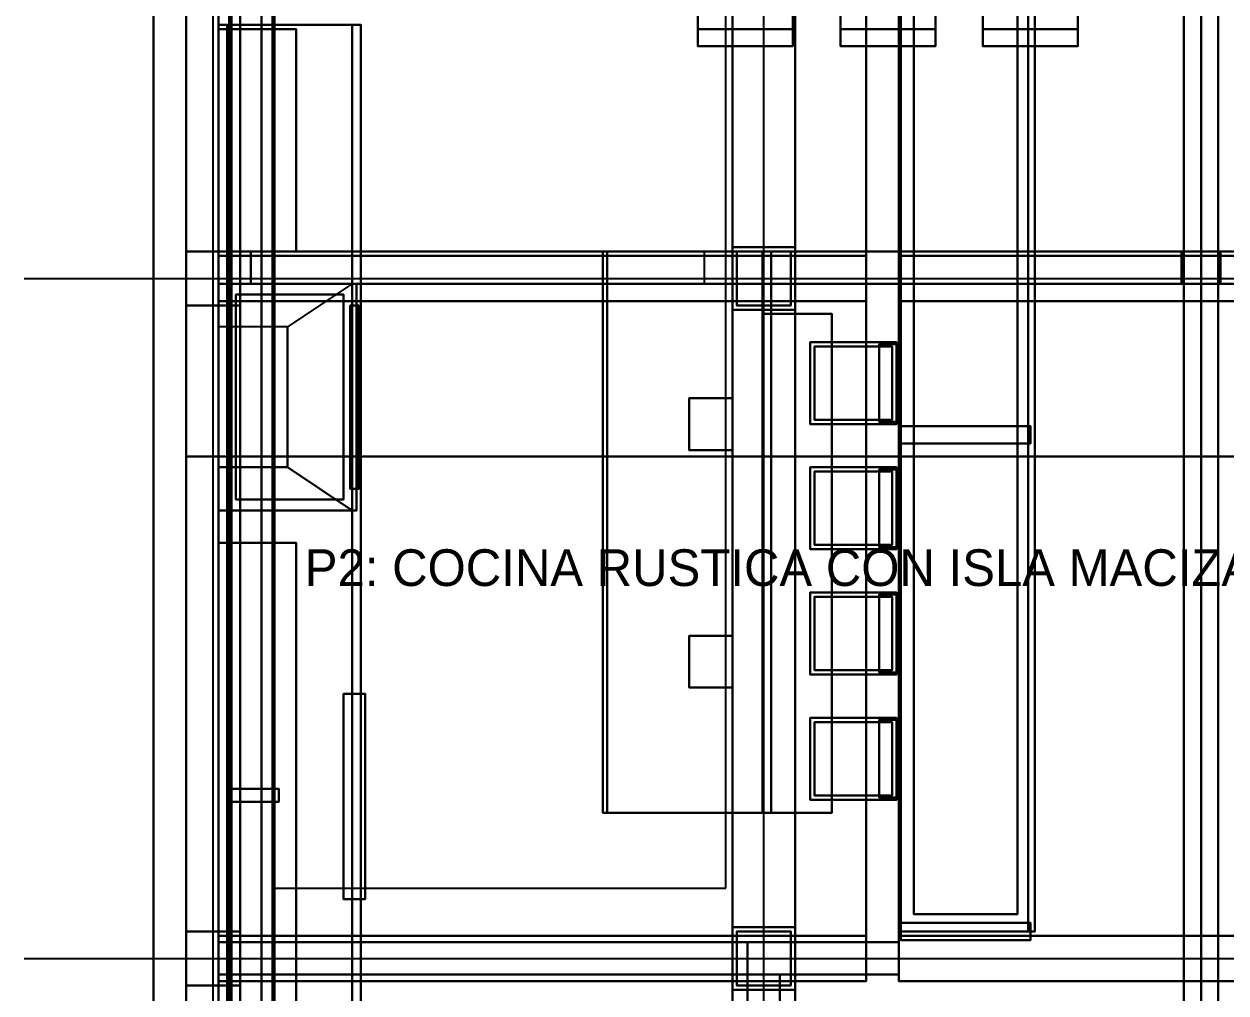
# Model space of a CAD drawing. Header units: metres. Extents: x -0.6 to 96.4, y -1.3 to 40.2.
# Drawn here: x -0.6 to 4.97, y 11.71 to 16.2 of the extents above; entities that cross this region are included whole.
import ezdxf

# ---------------------------------------------------------------- set-up
doc = ezdxf.new("R2010")
doc.units = ezdxf.units.M
for name, color, linetype in [('CANALON_OCULTO_PROPIO_3D', 8, 'CONTINUOUS'), ('CERCA_PERIMETRAL_3D', 8, 'CONTINUOUS'), ('COLUMNAS_3D', 1, 'CONTINUOUS'), ('CUBIERTA_CHALET_3D', 9, 'CONTINUOUS'), ('EJES_ESTRUCTURALES', 1, 'CONTINUOUS'), ('LOSA_PISO_3D', 8, 'CONTINUOUS'), ('MUROS_EXTERIORES_3D', 7, 'CONTINUOUS'), ('MUROS_INTERIORES_3D', 7, 'CONTINUOUS'), ('P2_COCINA_ISLA_3D', 3, 'CONTINUOUS'), ('P2_COLUMNAS_3D', 1, 'CONTINUOUS'), ('P2_LOSA_PISO_3D', 8, 'CONTINUOUS'), ('P2_MOBILIARIO_SOCIAL_3D', 30, 'CONTINUOUS'), ('P2_MUROS_MADERA_EXT_3D', 34, 'CONTINUOUS'), ('P2_ROTULOS', 6, 'CONTINUOUS'), ('P2_TIMBER_FRAME_3D', 34, 'CONTINUOUS'), ('PB_MOBILIARIO_COMERCIAL_3D', 30, 'CONTINUOUS'), ('PB_MOBILIARIO_GARAJE_3D', 34, 'CONTINUOUS'), ('PB_TIMBER_FRAME_3D', 34, 'CONTINUOUS'), ('PB_ZOCALO_PIEDRA_3D', 8, 'CONTINUOUS'), ('TERRENO_3D', 3, 'CONTINUOUS')]:
    doc.layers.add(name, color=color, linetype=linetype)

msp = doc.modelspace()

# ---------------------------------------------------------------- linework, layer by layer
at = {"layer": 'CANALON_OCULTO_PROPIO_3D', "color": 8}
for points in [[(0.15, 7.45, 6.28), (0.35, 7.45, 6.28), (0.35, 24.71, 6.28), (0.15, 24.71, 6.28)], [(0.15, 7.45, 6.34), (0.35, 7.45, 6.34), (0.35, 24.71, 6.34), (0.15, 24.71, 6.34)], [(0.15, 7.45, 6.28), (0.15, 24.71, 6.28), (0.15, 24.71, 6.34), (0.15, 7.45, 6.34)], [(0.3, 7.45, 5.82), (0.55, 7.45, 5.82), (0.55, 24.71, 5.82), (0.3, 24.71, 5.82)], [(0.3, 7.45, 5.88), (0.55, 7.45, 5.88), (0.55, 24.71, 5.88), (0.3, 24.71, 5.88)], [(0.3, 7.45, 5.82), (0.3, 24.71, 5.82), (0.3, 24.71, 5.88), (0.3, 7.45, 5.88)], [(0.35, 7.45, 6.28), (0.35, 24.71, 6.28), (0.35, 24.71, 6.34), (0.35, 7.45, 6.34)], [(0.5, 7.45, 5.88), (0.56, 7.45, 5.88), (0.56, 24.71, 5.88), (0.5, 24.71, 5.88)], [(0.5, 7.45, 6.02), (0.56, 7.45, 6.02), (0.56, 24.71, 6.02), (0.5, 24.71, 6.02)], [(0.5, 7.45, 5.88), (0.5, 24.71, 5.88), (0.5, 24.71, 6.02), (0.5, 7.45, 6.02)], [(0.55, 7.45, 5.82), (0.55, 24.71, 5.82), (0.55, 24.71, 5.88), (0.55, 7.45, 5.88)], [(0.56, 7.45, 5.88), (0.56, 24.71, 5.88), (0.56, 24.71, 6.02), (0.56, 7.45, 6.02)]]:
    msp.add_3dface(points, dxfattribs=at)
at = {"layer": 'CERCA_PERIMETRAL_3D', "color": 8}
for points in [[(0, 11.3), (0.15, 11.3), (0.15, 24.706), (0, 24.706)], [(0, 11.3, 2.5), (0.15, 11.3, 2.5), (0.15, 24.706, 2.5), (0, 24.706, 2.5)], [(0, 11.3), (0, 24.706), (0, 24.706, 2.5), (0, 11.3, 2.5)], [(0.15, 11.3), (0.15, 24.706), (0.15, 24.706, 2.5), (0.15, 11.3, 2.5)]]:
    msp.add_3dface(points, dxfattribs=at)
at = {"layer": 'COLUMNAS_3D', "color": 1}
for points in [[(0.15, 14.9), (0.4, 14.9), (0.4, 15.15), (0.15, 15.15)], [(0.15, 14.9, 2.85), (0.4, 14.9, 2.85), (0.4, 15.15, 2.85), (0.15, 15.15, 2.85)], [(0.15, 15.15), (0.4, 15.15), (0.4, 15.15, 2.85), (0.15, 15.15, 2.85)], [(0.15, 14.9), (0.15, 15.15), (0.15, 15.15, 2.85), (0.15, 14.9, 2.85)], [(0.4, 14.9), (0.4, 15.15), (0.4, 15.15, 2.85), (0.4, 14.9, 2.85)], [(2.7, 14.9), (2.95, 14.9), (2.95, 15.15), (2.7, 15.15)], [(2.7, 14.9, 2.85), (2.95, 14.9, 2.85), (2.95, 15.15, 2.85), (2.7, 15.15, 2.85)], [(2.7, 15.15), (2.95, 15.15), (2.95, 15.15, 2.85), (2.7, 15.15, 2.85)], [(2.7, 14.9), (2.7, 15.15), (2.7, 15.15, 2.85), (2.7, 14.9, 2.85)], [(2.95, 14.9), (2.95, 15.15), (2.95, 15.15, 2.85), (2.95, 14.9, 2.85)], [(0.15, 14.9), (0.4, 14.9), (0.4, 14.9, 2.85), (0.15, 14.9, 2.85)], [(2.7, 14.9), (2.95, 14.9), (2.95, 14.9, 2.85), (2.7, 14.9, 2.85)], [(0.15, 11.75), (0.4, 11.75), (0.4, 12), (0.15, 12)], [(0.15, 11.75, 2.85), (0.4, 11.75, 2.85), (0.4, 12, 2.85), (0.15, 12, 2.85)], [(0.15, 12), (0.4, 12), (0.4, 12, 2.85), (0.15, 12, 2.85)], [(0.15, 11.75), (0.15, 12), (0.15, 12, 2.85), (0.15, 11.75, 2.85)], [(0.4, 11.75), (0.4, 12), (0.4, 12, 2.85), (0.4, 11.75, 2.85)], [(2.7, 11.75), (2.95, 11.75), (2.95, 12), (2.7, 12)], [(2.7, 11.75, 2.85), (2.95, 11.75, 2.85), (2.95, 12, 2.85), (2.7, 12, 2.85)], [(2.7, 12), (2.95, 12), (2.95, 12, 2.85), (2.7, 12, 2.85)], [(2.7, 11.75), (2.7, 12), (2.7, 12, 2.85), (2.7, 11.75, 2.85)], [(2.95, 11.75), (2.95, 12), (2.95, 12, 2.85), (2.95, 11.75, 2.85)], [(0.15, 11.75), (0.4, 11.75), (0.4, 11.75, 2.85), (0.15, 11.75, 2.85)], [(2.7, 11.75), (2.95, 11.75), (2.95, 11.75, 2.85), (2.7, 11.75, 2.85)]]:
    msp.add_3dface(points, dxfattribs=at)
at = {"layer": 'CUBIERTA_CHALET_3D', "color": 9}
for points in [[(0.4, 7.45, 5.9188), (4.85, 7.45, 8.6994), (4.85, 24.71, 8.6994), (0.4, 24.71, 5.9188)], [(0.4, 7.45, 6.0988), (4.85, 7.45, 8.8794), (4.85, 24.71, 8.8794), (0.4, 24.71, 6.0988)], [(0.4, 7.45, 5.9188), (0.4, 24.71, 5.9188), (0.4, 24.71, 6.0988), (0.4, 7.45, 6.0988)], [(4.85, 7.45, 8.6994), (4.85, 24.71, 8.6994), (4.85, 24.71, 8.8794), (4.85, 7.45, 8.8794)], [(4.85, 2, 8.6994), (10.1, 2, 5.4189), (10.1, 24.71, 5.4189), (4.85, 24.71, 8.6994)], [(4.85, 2, 8.8794), (10.1, 2, 5.5989), (10.1, 24.71, 5.5989), (4.85, 24.71, 8.8794)], [(4.85, 2, 8.6994), (4.85, 24.71, 8.6994), (4.85, 24.71, 8.8794), (4.85, 2, 8.8794)]]:
    msp.add_3dface(points, dxfattribs=at)
at = {"layer": 'EJES_ESTRUCTURALES', "color": 1}
for p, q in [((0.275, 1.8), (0.275, 25.51)), ((2.825, 1.8), (2.825, 25.51)), ((-0.6, 15.025), (10.4, 15.025)), ((-0.6, 11.875), (10.4, 11.875))]:
    msp.add_line(p, q, dxfattribs=at)
at = {"layer": 'LOSA_PISO_3D', "color": 8}
for points in [[(0.15, 10.35, -0.15), (9.15, 10.35, -0.15), (9.15, 24.71, -0.15), (0.15, 24.71, -0.15)], [(0.15, 10.35), (9.15, 10.35), (9.15, 24.71), (0.15, 24.71)], [(0.15, 10.35, -0.15), (0.15, 24.71, -0.15), (0.15, 24.71), (0.15, 10.35)]]:
    msp.add_3dface(points, dxfattribs=at)
at = {"layer": 'MUROS_EXTERIORES_3D', "color": 7}
for points in [[(0.15, 3), (0.3, 3), (0.3, 24.71), (0.15, 24.71)], [(0.15, 3, 2.85), (0.3, 3, 2.85), (0.3, 24.71, 2.85), (0.15, 24.71, 2.85)], [(0.15, 3), (0.15, 24.71), (0.15, 24.71, 2.85), (0.15, 3, 2.85)], [(0.3, 3), (0.3, 24.71), (0.3, 24.71, 2.85), (0.3, 3, 2.85)]]:
    msp.add_3dface(points, dxfattribs=at)
at = {"layer": 'MUROS_INTERIORES_3D', "color": 7}
for points in [[(3.3, 11.8), (3.45, 11.8), (3.45, 24.56), (3.3, 24.56)], [(3.3, 11.8, 2.85), (3.45, 11.8, 2.85), (3.45, 24.56, 2.85), (3.3, 24.56, 2.85)], [(3.3, 11.8), (3.3, 24.56), (3.3, 24.56, 2.85), (3.3, 11.8, 2.85)], [(3.45, 11.8), (3.45, 24.56), (3.45, 24.56, 2.85), (3.45, 11.8, 2.85)], [(2.75, 11.8), (3.45, 11.8), (3.45, 11.95), (2.75, 11.95)], [(2.75, 11.8, 2.85), (3.45, 11.8, 2.85), (3.45, 11.95, 2.85), (2.75, 11.95, 2.85)], [(2.75, 11.95), (3.45, 11.95), (3.45, 11.95, 2.85), (2.75, 11.95, 2.85)], [(2.75, 11.8), (2.75, 11.95), (2.75, 11.95, 2.85), (2.75, 11.8, 2.85)], [(3.45, 11.8), (3.45, 11.95), (3.45, 11.95, 2.85), (3.45, 11.8, 2.85)], [(2.75, 6.5), (2.9, 6.5), (2.9, 11.8), (2.75, 11.8)], [(2.75, 6.5, 2.85), (2.9, 6.5, 2.85), (2.9, 11.8, 2.85), (2.75, 11.8, 2.85)], [(2.75, 11.8), (2.9, 11.8), (2.9, 11.8, 2.85), (2.75, 11.8, 2.85)], [(2.75, 6.5), (2.75, 11.8), (2.75, 11.8, 2.85), (2.75, 6.5, 2.85)], [(2.75, 11.8), (3.45, 11.8), (3.45, 11.8, 2.85), (2.75, 11.8, 2.85)], [(2.9, 6.5), (2.9, 11.8), (2.9, 11.8, 2.85), (2.9, 6.5, 2.85)], [(3.3, 11.8), (3.45, 11.8), (3.45, 11.8, 2.85), (3.3, 11.8, 2.85)]]:
    msp.add_3dface(points, dxfattribs=at)
at = {"layer": 'P2_COCINA_ISLA_3D', "color": 34}
for points in [[(0.3, 11.35, 3), (0.92, 11.35, 3), (0.92, 16.2, 3), (0.3, 16.2, 3)], [(0.3, 11.35, 3.85), (0.92, 11.35, 3.85), (0.92, 16.2, 3.85), (0.3, 16.2, 3.85)], [(0.3, 16.2, 3), (0.92, 16.2, 3), (0.92, 16.2, 3.85), (0.3, 16.2, 3.85)], [(0.3, 11.35, 3), (0.3, 16.2, 3), (0.3, 16.2, 3.85), (0.3, 11.35, 3.85)], [(0.92, 11.35, 3), (0.92, 16.2, 3), (0.92, 16.2, 3.85), (0.92, 11.35, 3.85)], [(0.3, 15.15, 4.48), (0.66, 15.15, 4.48), (0.66, 16.18, 4.48), (0.3, 16.18, 4.48)], [(0.3, 15.15, 5.3), (0.66, 15.15, 5.3), (0.66, 16.18, 5.3), (0.3, 16.18, 5.3)], [(0.3, 16.18, 4.48), (0.66, 16.18, 4.48), (0.66, 16.18, 5.3), (0.3, 16.18, 5.3)], [(0.3, 15.15, 4.48), (0.3, 16.18, 4.48), (0.3, 16.18, 5.3), (0.3, 15.15, 5.3)], [(0.66, 15.15, 4.48), (0.66, 16.18, 4.48), (0.66, 16.18, 5.3), (0.66, 15.15, 5.3)], [(0.3, 15.15, 4.48), (0.66, 15.15, 4.48), (0.66, 15.15, 5.3), (0.3, 15.15, 5.3)], [(2.1, 12.55, 3), (2.82, 12.55, 3), (2.82, 15.15, 3), (2.1, 15.15, 3)], [(2.1, 12.55, 3.85), (2.82, 12.55, 3.85), (2.82, 15.15, 3.85), (2.1, 15.15, 3.85)], [(2.1, 15.15, 3), (2.82, 15.15, 3), (2.82, 15.15, 3.85), (2.1, 15.15, 3.85)], [(2.1, 12.55, 3), (2.1, 15.15, 3), (2.1, 15.15, 3.85), (2.1, 12.55, 3.85)], [(2.82, 12.55, 3), (2.82, 15.15, 3), (2.82, 15.15, 3.85), (2.82, 12.55, 3.85)], [(0.3, 11.4, 4.48), (0.66, 11.4, 4.48), (0.66, 13.8, 4.48), (0.3, 13.8, 4.48)], [(0.3, 11.4, 5.3), (0.66, 11.4, 5.3), (0.66, 13.8, 5.3), (0.3, 13.8, 5.3)], [(0.3, 13.8, 4.48), (0.66, 13.8, 4.48), (0.66, 13.8, 5.3), (0.3, 13.8, 5.3)], [(0.3, 11.4, 4.48), (0.3, 13.8, 4.48), (0.3, 13.8, 5.3), (0.3, 11.4, 5.3)], [(0.66, 11.4, 4.48), (0.66, 13.8, 4.48), (0.66, 13.8, 5.3), (0.66, 11.4, 5.3)], [(2.1, 12.55, 3), (2.82, 12.55, 3), (2.82, 12.55, 3.85), (2.1, 12.55, 3.85)]]:
    msp.add_3dface(points, dxfattribs=at)
at = {"layer": 'P2_COCINA_ISLA_3D', "color": 8}
for points in [[(0.3, 11.35, 3.85), (0.96, 11.35, 3.85), (0.96, 16.2, 3.85), (0.3, 16.2, 3.85)], [(0.3, 11.35, 3.91), (0.96, 11.35, 3.91), (0.96, 16.2, 3.91), (0.3, 16.2, 3.91)], [(0.3, 16.2, 3.85), (0.96, 16.2, 3.85), (0.96, 16.2, 3.91), (0.3, 16.2, 3.91)], [(0.3, 11.35, 3.85), (0.3, 16.2, 3.85), (0.3, 16.2, 3.91), (0.3, 11.35, 3.91)], [(0.96, 11.35, 3.85), (0.96, 16.2, 3.85), (0.96, 16.2, 3.91), (0.96, 11.35, 3.91)], [(2.08, 12.55, 3.85), (2.86, 12.55, 3.85), (2.86, 15.15, 3.85), (2.08, 15.15, 3.85)], [(2.08, 12.55, 3.91), (2.86, 12.55, 3.91), (2.86, 15.15, 3.91), (2.08, 15.15, 3.91)], [(2.08, 15.15, 3.85), (2.86, 15.15, 3.85), (2.86, 15.15, 3.91), (2.08, 15.15, 3.91)], [(2.08, 12.55, 3.85), (2.08, 15.15, 3.85), (2.08, 15.15, 3.91), (2.08, 12.55, 3.91)], [(2.86, 12.55, 3.85), (2.86, 15.15, 3.85), (2.86, 15.15, 3.91), (2.86, 12.55, 3.91)], [(2.08, 12.55, 3.85), (2.86, 12.55, 3.85), (2.86, 12.55, 3.91), (2.08, 12.55, 3.91)]]:
    msp.add_3dface(points, dxfattribs=at)
at = {"layer": 'P2_COCINA_ISLA_3D', "color": 30}
for points in [[(2.82, 12.55, 3.84), (3.14, 12.55, 3.84), (3.14, 14.86, 3.84), (2.82, 14.86, 3.84)], [(2.82, 12.55, 3.9), (3.14, 12.55, 3.9), (3.14, 14.86, 3.9), (2.82, 14.86, 3.9)], [(2.82, 14.86, 3.84), (3.14, 14.86, 3.84), (3.14, 14.86, 3.9), (2.82, 14.86, 3.9)], [(2.82, 12.55, 3.84), (2.82, 14.86, 3.84), (2.82, 14.86, 3.9), (2.82, 12.55, 3.9)], [(3.14, 12.55, 3.84), (3.14, 14.86, 3.84), (3.14, 14.86, 3.9), (3.14, 12.55, 3.9)], [(2.82, 12.55, 3.84), (3.14, 12.55, 3.84), (3.14, 12.55, 3.9), (2.82, 12.55, 3.9)]]:
    msp.add_3dface(points, dxfattribs=at)
at = {"layer": 'P2_COLUMNAS_3D', "color": 1}
for points in [[(0.15, 14.9, 3), (0.4, 14.9, 3), (0.4, 15.15, 3), (0.15, 15.15, 3)], [(0.15, 14.9, 5.85), (0.4, 14.9, 5.85), (0.4, 15.15, 5.85), (0.15, 15.15, 5.85)], [(0.15, 15.15, 3), (0.4, 15.15, 3), (0.4, 15.15, 5.85), (0.15, 15.15, 5.85)], [(0.15, 14.9, 3), (0.15, 15.15, 3), (0.15, 15.15, 5.85), (0.15, 14.9, 5.85)], [(0.4, 14.9, 3), (0.4, 15.15, 3), (0.4, 15.15, 5.85), (0.4, 14.9, 5.85)], [(2.7, 14.9, 3), (2.95, 14.9, 3), (2.95, 15.15, 3), (2.7, 15.15, 3)], [(2.7, 14.9, 5.85), (2.95, 14.9, 5.85), (2.95, 15.15, 5.85), (2.7, 15.15, 5.85)], [(2.7, 15.15, 3), (2.95, 15.15, 3), (2.95, 15.15, 5.85), (2.7, 15.15, 5.85)], [(2.7, 14.9, 3), (2.7, 15.15, 3), (2.7, 15.15, 5.85), (2.7, 14.9, 5.85)], [(2.95, 14.9, 3), (2.95, 15.15, 3), (2.95, 15.15, 5.85), (2.95, 14.9, 5.85)], [(0.15, 14.9, 3), (0.4, 14.9, 3), (0.4, 14.9, 5.85), (0.15, 14.9, 5.85)], [(2.7, 14.9, 3), (2.95, 14.9, 3), (2.95, 14.9, 5.85), (2.7, 14.9, 5.85)], [(0.15, 11.75, 3), (0.4, 11.75, 3), (0.4, 12, 3), (0.15, 12, 3)], [(0.15, 11.75, 5.85), (0.4, 11.75, 5.85), (0.4, 12, 5.85), (0.15, 12, 5.85)], [(0.15, 12, 3), (0.4, 12, 3), (0.4, 12, 5.85), (0.15, 12, 5.85)], [(0.15, 11.75, 3), (0.15, 12, 3), (0.15, 12, 5.85), (0.15, 11.75, 5.85)], [(0.4, 11.75, 3), (0.4, 12, 3), (0.4, 12, 5.85), (0.4, 11.75, 5.85)], [(2.7, 11.75, 3), (2.95, 11.75, 3), (2.95, 12, 3), (2.7, 12, 3)], [(2.7, 11.75, 5.85), (2.95, 11.75, 5.85), (2.95, 12, 5.85), (2.7, 12, 5.85)], [(2.7, 12, 3), (2.95, 12, 3), (2.95, 12, 5.85), (2.7, 12, 5.85)], [(2.7, 11.75, 3), (2.7, 12, 3), (2.7, 12, 5.85), (2.7, 11.75, 5.85)], [(2.95, 11.75, 3), (2.95, 12, 3), (2.95, 12, 5.85), (2.95, 11.75, 5.85)], [(0.15, 11.75, 3), (0.4, 11.75, 3), (0.4, 11.75, 5.85), (0.15, 11.75, 5.85)], [(2.7, 11.75, 3), (2.95, 11.75, 3), (2.95, 11.75, 5.85), (2.7, 11.75, 5.85)]]:
    msp.add_3dface(points, dxfattribs=at)
at = {"layer": 'P2_LOSA_PISO_3D', "color": 8}
for points in [[(0.15, 10.35, 2.85), (9.15, 10.35, 2.85), (9.15, 24.71, 2.85), (0.15, 24.71, 2.85)], [(0.15, 10.35, 3), (9.15, 10.35, 3), (9.15, 24.71, 3), (0.15, 24.71, 3)], [(0.15, 10.35, 2.85), (0.15, 24.71, 2.85), (0.15, 24.71, 3), (0.15, 10.35, 3)]]:
    msp.add_3dface(points, dxfattribs=at)
at = {"layer": 'P2_MOBILIARIO_SOCIAL_3D', "color": 30}
for points in [[(2.52, 16.1, 3), (2.96, 16.1, 3), (2.96, 16.52, 3), (2.52, 16.52, 3)], [(2.52, 16.1, 3.46), (2.96, 16.1, 3.46), (2.96, 16.52, 3.46), (2.52, 16.52, 3.46)], [(2.52, 16.1, 3), (2.52, 16.52, 3), (2.52, 16.52, 3.46), (2.52, 16.1, 3.46)], [(2.96, 16.1, 3), (2.96, 16.52, 3), (2.96, 16.52, 3.46), (2.96, 16.1, 3.46)], [(3.18, 16.1, 3), (3.62, 16.1, 3), (3.62, 16.52, 3), (3.18, 16.52, 3)], [(3.18, 16.1, 3.46), (3.62, 16.1, 3.46), (3.62, 16.52, 3.46), (3.18, 16.52, 3.46)], [(3.18, 16.1, 3), (3.18, 16.52, 3), (3.18, 16.52, 3.46), (3.18, 16.1, 3.46)], [(3.62, 16.1, 3), (3.62, 16.52, 3), (3.62, 16.52, 3.46), (3.62, 16.1, 3.46)], [(3.84, 16.1, 3), (4.28, 16.1, 3), (4.28, 16.52, 3), (3.84, 16.52, 3)], [(3.84, 16.1, 3.46), (4.28, 16.1, 3.46), (4.28, 16.52, 3.46), (3.84, 16.52, 3.46)], [(3.84, 16.1, 3), (3.84, 16.52, 3), (3.84, 16.52, 3.46), (3.84, 16.1, 3.46)], [(4.28, 16.1, 3), (4.28, 16.52, 3), (4.28, 16.52, 3.46), (4.28, 16.1, 3.46)], [(2.52, 16.1, 3), (2.96, 16.1, 3), (2.96, 16.1, 3.46), (2.52, 16.1, 3.46)], [(3.18, 16.1, 3), (3.62, 16.1, 3), (3.62, 16.1, 3.46), (3.18, 16.1, 3.46)], [(3.84, 16.1, 3), (4.28, 16.1, 3), (4.28, 16.1, 3.46), (3.84, 16.1, 3.46)], [(3.04, 14.35, 3.62), (3.44, 14.35, 3.62), (3.44, 14.73, 3.62), (3.04, 14.73, 3.62)], [(3.04, 14.35, 3.7), (3.44, 14.35, 3.7), (3.44, 14.73, 3.7), (3.04, 14.73, 3.7)], [(3.04, 14.73, 3.62), (3.44, 14.73, 3.62), (3.44, 14.73, 3.7), (3.04, 14.73, 3.7)], [(3.04, 14.35, 3.62), (3.04, 14.73, 3.62), (3.04, 14.73, 3.7), (3.04, 14.35, 3.7)], [(3.36, 14.36, 3.7), (3.44, 14.36, 3.7), (3.44, 14.72, 3.7), (3.36, 14.72, 3.7)], [(3.36, 14.36, 3.95), (3.44, 14.36, 3.95), (3.44, 14.72, 3.95), (3.36, 14.72, 3.95)], [(3.36, 14.72, 3.7), (3.44, 14.72, 3.7), (3.44, 14.72, 3.95), (3.36, 14.72, 3.95)], [(3.36, 14.36, 3.7), (3.36, 14.72, 3.7), (3.36, 14.72, 3.95), (3.36, 14.36, 3.95)], [(3.44, 14.35, 3.62), (3.44, 14.73, 3.62), (3.44, 14.73, 3.7), (3.44, 14.35, 3.7)], [(3.44, 14.36, 3.7), (3.44, 14.72, 3.7), (3.44, 14.72, 3.95), (3.44, 14.36, 3.95)], [(3.36, 14.36, 3.7), (3.44, 14.36, 3.7), (3.44, 14.36, 3.95), (3.36, 14.36, 3.95)], [(3.04, 14.35, 3.62), (3.44, 14.35, 3.62), (3.44, 14.35, 3.7), (3.04, 14.35, 3.7)], [(3.04, 13.77, 3.62), (3.44, 13.77, 3.62), (3.44, 14.15, 3.62), (3.04, 14.15, 3.62)], [(3.04, 13.77, 3.7), (3.44, 13.77, 3.7), (3.44, 14.15, 3.7), (3.04, 14.15, 3.7)], [(3.04, 14.15, 3.62), (3.44, 14.15, 3.62), (3.44, 14.15, 3.7), (3.04, 14.15, 3.7)], [(3.04, 13.77, 3.62), (3.04, 14.15, 3.62), (3.04, 14.15, 3.7), (3.04, 13.77, 3.7)], [(3.36, 13.78, 3.7), (3.44, 13.78, 3.7), (3.44, 14.14, 3.7), (3.36, 14.14, 3.7)], [(3.36, 13.78, 3.95), (3.44, 13.78, 3.95), (3.44, 14.14, 3.95), (3.36, 14.14, 3.95)], [(3.36, 14.14, 3.7), (3.44, 14.14, 3.7), (3.44, 14.14, 3.95), (3.36, 14.14, 3.95)], [(3.36, 13.78, 3.7), (3.36, 14.14, 3.7), (3.36, 14.14, 3.95), (3.36, 13.78, 3.95)], [(3.44, 13.77, 3.62), (3.44, 14.15, 3.62), (3.44, 14.15, 3.7), (3.44, 13.77, 3.7)], [(3.44, 13.78, 3.7), (3.44, 14.14, 3.7), (3.44, 14.14, 3.95), (3.44, 13.78, 3.95)], [(3.04, 13.77, 3.62), (3.44, 13.77, 3.62), (3.44, 13.77, 3.7), (3.04, 13.77, 3.7)], [(3.36, 13.78, 3.7), (3.44, 13.78, 3.7), (3.44, 13.78, 3.95), (3.36, 13.78, 3.95)], [(3.04, 13.19, 3.62), (3.44, 13.19, 3.62), (3.44, 13.57, 3.62), (3.04, 13.57, 3.62)], [(3.04, 13.19, 3.7), (3.44, 13.19, 3.7), (3.44, 13.57, 3.7), (3.04, 13.57, 3.7)], [(3.04, 13.57, 3.62), (3.44, 13.57, 3.62), (3.44, 13.57, 3.7), (3.04, 13.57, 3.7)], [(3.04, 13.19, 3.62), (3.04, 13.57, 3.62), (3.04, 13.57, 3.7), (3.04, 13.19, 3.7)], [(3.36, 13.2, 3.7), (3.44, 13.2, 3.7), (3.44, 13.56, 3.7), (3.36, 13.56, 3.7)], [(3.36, 13.2, 3.95), (3.44, 13.2, 3.95), (3.44, 13.56, 3.95), (3.36, 13.56, 3.95)], [(3.36, 13.56, 3.7), (3.44, 13.56, 3.7), (3.44, 13.56, 3.95), (3.36, 13.56, 3.95)], [(3.36, 13.2, 3.7), (3.36, 13.56, 3.7), (3.36, 13.56, 3.95), (3.36, 13.2, 3.95)], [(3.44, 13.19, 3.62), (3.44, 13.57, 3.62), (3.44, 13.57, 3.7), (3.44, 13.19, 3.7)], [(3.44, 13.2, 3.7), (3.44, 13.56, 3.7), (3.44, 13.56, 3.95), (3.44, 13.2, 3.95)], [(3.36, 13.2, 3.7), (3.44, 13.2, 3.7), (3.44, 13.2, 3.95), (3.36, 13.2, 3.95)], [(3.04, 13.19, 3.62), (3.44, 13.19, 3.62), (3.44, 13.19, 3.7), (3.04, 13.19, 3.7)], [(3.04, 12.61, 3.62), (3.44, 12.61, 3.62), (3.44, 12.99, 3.62), (3.04, 12.99, 3.62)], [(3.04, 12.61, 3.7), (3.44, 12.61, 3.7), (3.44, 12.99, 3.7), (3.04, 12.99, 3.7)], [(3.04, 12.99, 3.62), (3.44, 12.99, 3.62), (3.44, 12.99, 3.7), (3.04, 12.99, 3.7)], [(3.04, 12.61, 3.62), (3.04, 12.99, 3.62), (3.04, 12.99, 3.7), (3.04, 12.61, 3.7)], [(3.36, 12.62, 3.7), (3.44, 12.62, 3.7), (3.44, 12.98, 3.7), (3.36, 12.98, 3.7)], [(3.36, 12.62, 3.95), (3.44, 12.62, 3.95), (3.44, 12.98, 3.95), (3.36, 12.98, 3.95)], [(3.36, 12.98, 3.7), (3.44, 12.98, 3.7), (3.44, 12.98, 3.95), (3.36, 12.98, 3.95)], [(3.36, 12.62, 3.7), (3.36, 12.98, 3.7), (3.36, 12.98, 3.95), (3.36, 12.62, 3.95)], [(3.44, 12.61, 3.62), (3.44, 12.99, 3.62), (3.44, 12.99, 3.7), (3.44, 12.61, 3.7)], [(3.44, 12.62, 3.7), (3.44, 12.98, 3.7), (3.44, 12.98, 3.95), (3.44, 12.62, 3.95)], [(3.04, 12.61, 3.62), (3.44, 12.61, 3.62), (3.44, 12.61, 3.7), (3.04, 12.61, 3.7)], [(3.36, 12.62, 3.7), (3.44, 12.62, 3.7), (3.44, 12.62, 3.95), (3.36, 12.62, 3.95)]]:
    msp.add_3dface(points, dxfattribs=at)
at = {"layer": 'P2_MOBILIARIO_SOCIAL_3D', "color": 8}
for points in [[(0.3, 11.35, 3.91), (0.34, 11.35, 3.91), (0.34, 16.2, 3.91), (0.3, 16.2, 3.91)], [(0.3, 11.35, 4.48), (0.34, 11.35, 4.48), (0.34, 16.2, 4.48), (0.3, 16.2, 4.48)], [(0.3, 16.2, 3.91), (0.34, 16.2, 3.91), (0.34, 16.2, 4.48), (0.3, 16.2, 4.48)], [(0.3, 11.35, 3.91), (0.3, 16.2, 3.91), (0.3, 16.2, 4.48), (0.3, 11.35, 4.48)], [(0.34, 11.35, 3.91), (0.34, 16.2, 3.91), (0.34, 16.2, 4.48), (0.34, 11.35, 4.48)], [(0.3, 13.95, 4.55), (0.94, 13.95, 4.55), (0.94, 15, 4.55), (0.3, 15, 4.55)], [(0.3, 13.95, 4.65), (0.94, 13.95, 4.65), (0.94, 15, 4.65), (0.3, 15, 4.65)], [(0.3, 15, 4.55), (0.94, 15, 4.55), (0.94, 15, 4.65), (0.3, 15, 4.65)], [(0.3, 13.95, 4.55), (0.3, 15, 4.55), (0.3, 15, 4.65), (0.3, 13.95, 4.65)], [(0.94, 13.95, 4.55), (0.94, 15, 4.55), (0.94, 15, 4.65), (0.94, 13.95, 4.65)], [(0.38, 14, 3.91), (0.88, 14, 3.91), (0.88, 14.95, 3.91), (0.38, 14.95, 3.91)], [(0.38, 14, 3.95), (0.88, 14, 3.95), (0.88, 14.95, 3.95), (0.38, 14.95, 3.95)], [(0.38, 14.95, 3.91), (0.88, 14.95, 3.91), (0.88, 14.95, 3.95), (0.38, 14.95, 3.95)], [(0.38, 14, 3.91), (0.38, 14.95, 3.91), (0.38, 14.95, 3.95), (0.38, 14, 3.95)], [(0.88, 14, 3.91), (0.88, 14.95, 3.91), (0.88, 14.95, 3.95), (0.88, 14, 3.95)], [(0.91, 14.05, 3.16), (0.95, 14.05, 3.16), (0.95, 14.9, 3.16), (0.91, 14.9, 3.16)], [(0.91, 14.05, 3.76), (0.95, 14.05, 3.76), (0.95, 14.9, 3.76), (0.91, 14.9, 3.76)], [(0.91, 14.9, 3.16), (0.95, 14.9, 3.16), (0.95, 14.9, 3.76), (0.91, 14.9, 3.76)], [(0.91, 14.05, 3.16), (0.91, 14.9, 3.16), (0.91, 14.9, 3.76), (0.91, 14.05, 3.76)], [(0.95, 14.05, 3.16), (0.95, 14.9, 3.16), (0.95, 14.9, 3.76), (0.95, 14.05, 3.76)], [(3.06, 14.37, 3), (3.42, 14.37, 3), (3.42, 14.71, 3), (3.06, 14.71, 3)], [(3.06, 14.37, 3.62), (3.42, 14.37, 3.62), (3.42, 14.71, 3.62), (3.06, 14.71, 3.62)], [(3.06, 14.71, 3), (3.42, 14.71, 3), (3.42, 14.71, 3.62), (3.06, 14.71, 3.62)], [(3.06, 14.37, 3), (3.06, 14.71, 3), (3.06, 14.71, 3.62), (3.06, 14.37, 3.62)], [(3.42, 14.37, 3), (3.42, 14.71, 3), (3.42, 14.71, 3.62), (3.42, 14.37, 3.62)], [(2.48, 14.23, 4.85), (2.68, 14.23, 4.85), (2.68, 14.47, 4.85), (2.48, 14.47, 4.85)], [(2.48, 14.23, 5.02), (2.68, 14.23, 5.02), (2.68, 14.47, 5.02), (2.48, 14.47, 5.02)], [(2.48, 14.47, 4.85), (2.68, 14.47, 4.85), (2.68, 14.47, 5.02), (2.48, 14.47, 5.02)], [(2.48, 14.23, 4.85), (2.48, 14.47, 4.85), (2.48, 14.47, 5.02), (2.48, 14.23, 5.02)], [(2.68, 14.23, 4.85), (2.68, 14.47, 4.85), (2.68, 14.47, 5.02), (2.68, 14.23, 5.02)], [(3.06, 14.37, 3), (3.42, 14.37, 3), (3.42, 14.37, 3.62), (3.06, 14.37, 3.62)], [(2.48, 14.23, 4.85), (2.68, 14.23, 4.85), (2.68, 14.23, 5.02), (2.48, 14.23, 5.02)], [(3.06, 13.79, 3), (3.42, 13.79, 3), (3.42, 14.13, 3), (3.06, 14.13, 3)], [(3.06, 13.79, 3.62), (3.42, 13.79, 3.62), (3.42, 14.13, 3.62), (3.06, 14.13, 3.62)], [(3.06, 14.13, 3), (3.42, 14.13, 3), (3.42, 14.13, 3.62), (3.06, 14.13, 3.62)], [(3.06, 13.79, 3), (3.06, 14.13, 3), (3.06, 14.13, 3.62), (3.06, 13.79, 3.62)], [(3.42, 13.79, 3), (3.42, 14.13, 3), (3.42, 14.13, 3.62), (3.42, 13.79, 3.62)], [(0.91, 14.05, 3.16), (0.95, 14.05, 3.16), (0.95, 14.05, 3.76), (0.91, 14.05, 3.76)], [(0.38, 14, 3.91), (0.88, 14, 3.91), (0.88, 14, 3.95), (0.38, 14, 3.95)], [(0.3, 13.95, 4.55), (0.94, 13.95, 4.55), (0.94, 13.95, 4.65), (0.3, 13.95, 4.65)], [(3.06, 13.79, 3), (3.42, 13.79, 3), (3.42, 13.79, 3.62), (3.06, 13.79, 3.62)], [(3.06, 13.21, 3), (3.42, 13.21, 3), (3.42, 13.55, 3), (3.06, 13.55, 3)], [(3.06, 13.21, 3.62), (3.42, 13.21, 3.62), (3.42, 13.55, 3.62), (3.06, 13.55, 3.62)], [(3.06, 13.55, 3), (3.42, 13.55, 3), (3.42, 13.55, 3.62), (3.06, 13.55, 3.62)], [(3.06, 13.21, 3), (3.06, 13.55, 3), (3.06, 13.55, 3.62), (3.06, 13.21, 3.62)], [(3.42, 13.21, 3), (3.42, 13.55, 3), (3.42, 13.55, 3.62), (3.42, 13.21, 3.62)], [(2.48, 13.13, 4.85), (2.68, 13.13, 4.85), (2.68, 13.37, 4.85), (2.48, 13.37, 4.85)], [(2.48, 13.13, 5.02), (2.68, 13.13, 5.02), (2.68, 13.37, 5.02), (2.48, 13.37, 5.02)], [(2.48, 13.37, 4.85), (2.68, 13.37, 4.85), (2.68, 13.37, 5.02), (2.48, 13.37, 5.02)], [(2.48, 13.13, 4.85), (2.48, 13.37, 4.85), (2.48, 13.37, 5.02), (2.48, 13.13, 5.02)], [(2.68, 13.13, 4.85), (2.68, 13.37, 4.85), (2.68, 13.37, 5.02), (2.68, 13.13, 5.02)], [(3.06, 13.21, 3), (3.42, 13.21, 3), (3.42, 13.21, 3.62), (3.06, 13.21, 3.62)], [(2.48, 13.13, 4.85), (2.68, 13.13, 4.85), (2.68, 13.13, 5.02), (2.48, 13.13, 5.02)], [(3.06, 12.63, 3), (3.42, 12.63, 3), (3.42, 12.97, 3), (3.06, 12.97, 3)], [(3.06, 12.63, 3.62), (3.42, 12.63, 3.62), (3.42, 12.97, 3.62), (3.06, 12.97, 3.62)], [(3.06, 12.97, 3), (3.42, 12.97, 3), (3.42, 12.97, 3.62), (3.06, 12.97, 3.62)], [(3.06, 12.63, 3), (3.06, 12.97, 3), (3.06, 12.97, 3.62), (3.06, 12.63, 3.62)], [(3.42, 12.63, 3), (3.42, 12.97, 3), (3.42, 12.97, 3.62), (3.42, 12.63, 3.62)], [(0.36, 12.6, 3.91), (0.58, 12.6, 3.91), (0.58, 12.66, 3.91), (0.36, 12.66, 3.91)], [(0.36, 12.6, 4.28), (0.58, 12.6, 4.28), (0.58, 12.66, 4.28), (0.36, 12.66, 4.28)], [(0.36, 12.66, 3.91), (0.58, 12.66, 3.91), (0.58, 12.66, 4.28), (0.36, 12.66, 4.28)], [(0.36, 12.6, 3.91), (0.36, 12.66, 3.91), (0.36, 12.66, 4.28), (0.36, 12.6, 4.28)], [(0.58, 12.6, 3.91), (0.58, 12.66, 3.91), (0.58, 12.66, 4.28), (0.58, 12.6, 4.28)], [(0.36, 12.6, 3.91), (0.58, 12.6, 3.91), (0.58, 12.6, 4.28), (0.36, 12.6, 4.28)], [(3.06, 12.63, 3), (3.42, 12.63, 3), (3.42, 12.63, 3.62), (3.06, 12.63, 3.62)]]:
    msp.add_3dface(points, dxfattribs=at)
at = {"layer": 'P2_MOBILIARIO_SOCIAL_3D', "color": 34}
for points in [[(2.52, 16.1, 3.46), (2.96, 16.1, 3.46), (2.96, 16.18, 3.46), (2.52, 16.18, 3.46)], [(2.52, 16.1, 3.9), (2.96, 16.1, 3.9), (2.96, 16.18, 3.9), (2.52, 16.18, 3.9)], [(2.52, 16.18, 3.46), (2.96, 16.18, 3.46), (2.96, 16.18, 3.9), (2.52, 16.18, 3.9)], [(2.52, 16.1, 3.46), (2.52, 16.18, 3.46), (2.52, 16.18, 3.9), (2.52, 16.1, 3.9)], [(2.96, 16.1, 3.46), (2.96, 16.18, 3.46), (2.96, 16.18, 3.9), (2.96, 16.1, 3.9)], [(3.18, 16.1, 3.46), (3.62, 16.1, 3.46), (3.62, 16.18, 3.46), (3.18, 16.18, 3.46)], [(3.18, 16.1, 3.9), (3.62, 16.1, 3.9), (3.62, 16.18, 3.9), (3.18, 16.18, 3.9)], [(3.18, 16.18, 3.46), (3.62, 16.18, 3.46), (3.62, 16.18, 3.9), (3.18, 16.18, 3.9)], [(3.18, 16.1, 3.46), (3.18, 16.18, 3.46), (3.18, 16.18, 3.9), (3.18, 16.1, 3.9)], [(3.62, 16.1, 3.46), (3.62, 16.18, 3.46), (3.62, 16.18, 3.9), (3.62, 16.1, 3.9)], [(3.84, 16.1, 3.46), (4.28, 16.1, 3.46), (4.28, 16.18, 3.46), (3.84, 16.18, 3.46)], [(3.84, 16.1, 3.9), (4.28, 16.1, 3.9), (4.28, 16.18, 3.9), (3.84, 16.18, 3.9)], [(3.84, 16.18, 3.46), (4.28, 16.18, 3.46), (4.28, 16.18, 3.9), (3.84, 16.18, 3.9)], [(3.84, 16.1, 3.46), (3.84, 16.18, 3.46), (3.84, 16.18, 3.9), (3.84, 16.1, 3.9)], [(4.28, 16.1, 3.46), (4.28, 16.18, 3.46), (4.28, 16.18, 3.9), (4.28, 16.1, 3.9)], [(2.52, 16.1, 3.46), (2.96, 16.1, 3.46), (2.96, 16.1, 3.9), (2.52, 16.1, 3.9)], [(3.18, 16.1, 3.46), (3.62, 16.1, 3.46), (3.62, 16.1, 3.9), (3.18, 16.1, 3.9)], [(3.84, 16.1, 3.46), (4.28, 16.1, 3.46), (4.28, 16.1, 3.9), (3.84, 16.1, 3.9)], [(0.3, 13.95, 4.65), (0.92, 13.95, 4.65), (0.92, 15, 4.65), (0.3, 15, 4.65)], [(0.3, 15, 4.65), (0.92, 15, 4.65), (0.62, 14.8, 5.45), (0.3, 14.8, 5.45)], [(0.3, 13.95, 4.65), (0.3, 15, 4.65), (0.3, 14.8, 5.45), (0.3, 14.15, 5.45)], [(0.92, 13.95, 4.65), (0.92, 15, 4.65), (0.62, 14.8, 5.45), (0.62, 14.15, 5.45)], [(0.3, 14.15, 5.45), (0.62, 14.15, 5.45), (0.62, 14.8, 5.45), (0.3, 14.8, 5.45)], [(0.3, 13.95, 4.65), (0.92, 13.95, 4.65), (0.62, 14.15, 5.45), (0.3, 14.15, 5.45)]]:
    msp.add_3dface(points, dxfattribs=at)
at = {"layer": 'P2_MOBILIARIO_SOCIAL_3D', "color": 7}
for points in [[(0.88, 12.15, 3.66), (0.98, 12.15, 3.66), (0.98, 13.1, 3.66), (0.88, 13.1, 3.66)], [(0.88, 12.15, 3.92), (0.98, 12.15, 3.92), (0.98, 13.1, 3.92), (0.88, 13.1, 3.92)], [(0.88, 13.1, 3.66), (0.98, 13.1, 3.66), (0.98, 13.1, 3.92), (0.88, 13.1, 3.92)], [(0.88, 12.15, 3.66), (0.88, 13.1, 3.66), (0.88, 13.1, 3.92), (0.88, 12.15, 3.92)], [(0.98, 12.15, 3.66), (0.98, 13.1, 3.66), (0.98, 13.1, 3.92), (0.98, 12.15, 3.92)], [(0.88, 12.15, 3.66), (0.98, 12.15, 3.66), (0.98, 12.15, 3.92), (0.88, 12.15, 3.92)]]:
    msp.add_3dface(points, dxfattribs=at)
at = {"layer": 'P2_MUROS_MADERA_EXT_3D', "color": 34}
for points in [[(0.15, 7.45, 3), (0.3, 7.45, 3), (0.3, 24.71, 3), (0.15, 24.71, 3)], [(0.15, 7.45, 6.28), (0.3, 7.45, 6.28), (0.3, 24.71, 6.28), (0.15, 24.71, 6.28)], [(0.15, 7.45, 3), (0.15, 24.71, 3), (0.15, 24.71, 6.28), (0.15, 7.45, 6.28)], [(0.3, 7.45, 3), (0.3, 24.71, 3), (0.3, 24.71, 6.28), (0.3, 7.45, 6.28)]]:
    msp.add_3dface(points, dxfattribs=at)
at = {"layer": 'P2_TIMBER_FRAME_3D', "color": 34}
for points in [[(2.68, 9.45, 5.63), (2.97, 9.45, 5.63), (2.97, 24.71, 5.63), (2.68, 24.71, 5.63)], [(2.68, 9.45, 5.85), (2.97, 9.45, 5.85), (2.97, 24.71, 5.85), (2.68, 24.71, 5.85)], [(2.68, 9.45, 5.63), (2.68, 24.71, 5.63), (2.68, 24.71, 5.85), (2.68, 9.45, 5.85)], [(2.97, 9.45, 5.63), (2.97, 24.71, 5.63), (2.97, 24.71, 5.85), (2.97, 9.45, 5.85)], [(4.77, 2, 8.4794), (4.93, 2, 8.4794), (4.93, 24.71, 8.4794), (4.77, 24.71, 8.4794)], [(4.77, 2, 8.6994), (4.93, 2, 8.6994), (4.93, 24.71, 8.6994), (4.77, 24.71, 8.6994)], [(4.77, 2, 8.4794), (4.77, 24.71, 8.4794), (4.77, 24.71, 8.6994), (4.77, 2, 8.6994)], [(4.93, 2, 8.4794), (4.93, 24.71, 8.4794), (4.93, 24.71, 8.6994), (4.93, 2, 8.6994)], [(0.45, 15, 5.67), (9.15, 15, 5.67), (9.15, 15.15, 5.67), (0.45, 15.15, 5.67)], [(0.45, 15, 5.85), (9.15, 15, 5.85), (9.15, 15.15, 5.85), (0.45, 15.15, 5.85)], [(0.45, 15.15, 5.67), (9.15, 15.15, 5.67), (9.15, 15.15, 5.85), (0.45, 15.15, 5.85)], [(0.45, 15, 5.67), (0.45, 15.15, 5.67), (0.45, 15.15, 5.85), (0.45, 15, 5.85)], [(2.55, 15, 7.1422), (2.7, 15, 7.236), (2.7, 15.15, 7.236), (2.55, 15.15, 7.1422)], [(4.77, 15.15, 6), (4.85, 15.15, 6), (2.7, 15.15, 7.236), (2.55, 15.15, 7.1422)], [(4.77, 15, 6), (4.77, 15.15, 6), (2.55, 15.15, 7.1422), (2.55, 15, 7.1422)], [(2.68, 14.88, 3), (2.97, 14.88, 3), (2.97, 15.17, 3), (2.68, 15.17, 3)], [(2.68, 14.88, 5.85), (2.97, 14.88, 5.85), (2.97, 15.17, 5.85), (2.68, 15.17, 5.85)], [(2.68, 15.17, 3), (2.97, 15.17, 3), (2.97, 15.17, 5.85), (2.68, 15.17, 5.85)], [(2.68, 14.88, 3), (2.68, 15.17, 3), (2.68, 15.17, 5.85), (2.68, 14.88, 5.85)], [(4.85, 15, 6), (4.85, 15.15, 6), (2.7, 15.15, 7.236), (2.7, 15, 7.236)], [(2.97, 14.88, 3), (2.97, 15.17, 3), (2.97, 15.17, 5.85), (2.97, 14.88, 5.85)], [(4.76, 15, 5.85), (4.94, 15, 5.85), (4.94, 15.15, 5.85), (4.76, 15.15, 5.85)], [(4.76, 15, 8.6494), (4.94, 15, 8.6494), (4.94, 15.15, 8.6494), (4.76, 15.15, 8.6494)], [(4.76, 15.15, 5.85), (4.94, 15.15, 5.85), (4.94, 15.15, 8.6494), (4.76, 15.15, 8.6494)], [(4.76, 15, 5.85), (4.76, 15.15, 5.85), (4.76, 15.15, 8.6494), (4.76, 15, 8.6494)], [(4.77, 15, 6), (4.85, 15, 6), (4.85, 15.15, 6), (4.77, 15.15, 6)], [(4.85, 15, 6), (4.93, 15, 6), (4.93, 15.15, 6), (4.85, 15.15, 6)], [(4.85, 15.15, 6), (4.93, 15.15, 6), (7.15, 15.15, 7.1422), (7, 15.15, 7.236)], [(4.85, 15, 6), (4.85, 15.15, 6), (7, 15.15, 7.236), (7, 15, 7.236)], [(4.93, 15, 6), (4.93, 15.15, 6), (7.15, 15.15, 7.1422), (7.15, 15, 7.1422)], [(4.94, 15, 5.85), (4.94, 15.15, 5.85), (4.94, 15.15, 8.6494), (4.94, 15, 8.6494)], [(0.45, 15, 5.67), (9.15, 15, 5.67), (9.15, 15, 5.85), (0.45, 15, 5.85)], [(4.77, 15, 6), (4.85, 15, 6), (2.7, 15, 7.236), (2.55, 15, 7.1422)], [(4.76, 15, 5.85), (4.94, 15, 5.85), (4.94, 15, 8.6494), (4.76, 15, 8.6494)], [(4.85, 15, 6), (4.93, 15, 6), (7.15, 15, 7.1422), (7, 15, 7.236)], [(2.68, 14.88, 3), (2.97, 14.88, 3), (2.97, 14.88, 5.85), (2.68, 14.88, 5.85)], [(2.68, 11.73, 3), (2.97, 11.73, 3), (2.97, 12.02, 3), (2.68, 12.02, 3)], [(2.68, 11.73, 5.85), (2.97, 11.73, 5.85), (2.97, 12.02, 5.85), (2.68, 12.02, 5.85)], [(2.68, 12.02, 3), (2.97, 12.02, 3), (2.97, 12.02, 5.85), (2.68, 12.02, 5.85)], [(2.68, 11.73, 3), (2.68, 12.02, 3), (2.68, 12.02, 5.85), (2.68, 11.73, 5.85)], [(2.97, 11.73, 3), (2.97, 12.02, 3), (2.97, 12.02, 5.85), (2.97, 11.73, 5.85)], [(2.68, 11.73, 3), (2.97, 11.73, 3), (2.97, 11.73, 5.85), (2.68, 11.73, 5.85)]]:
    msp.add_3dface(points, dxfattribs=at)
at = {"layer": 'PB_MOBILIARIO_COMERCIAL_3D', "color": 34}
for points in [[(3.45, 12, 1.92), (4.08, 12, 1.92), (4.08, 23.6, 1.92), (3.45, 23.6, 1.92)], [(3.45, 12, 2.12), (4.08, 12, 2.12), (4.08, 23.6, 2.12), (3.45, 23.6, 2.12)], [(3.45, 12, 1.92), (3.45, 23.6, 1.92), (3.45, 23.6, 2.12), (3.45, 12, 2.12)], [(3.46, 12, 0.52), (4.05, 12, 0.52), (4.05, 23.6, 0.52), (3.46, 23.6, 0.52)], [(3.46, 12, 0.62), (4.05, 12, 0.62), (4.05, 23.6, 0.62), (3.46, 23.6, 0.62)], [(3.46, 12, 0.52), (3.46, 23.6, 0.52), (3.46, 23.6, 0.62), (3.46, 12, 0.62)], [(3.46, 12, 0.98), (4.05, 12, 0.98), (4.05, 23.6, 0.98), (3.46, 23.6, 0.98)], [(3.46, 12, 1.08), (4.05, 12, 1.08), (4.05, 23.6, 1.08), (3.46, 23.6, 1.08)], [(3.46, 12, 0.98), (3.46, 23.6, 0.98), (3.46, 23.6, 1.08), (3.46, 12, 1.08)], [(3.46, 12, 1.44), (4.05, 12, 1.44), (4.05, 23.6, 1.44), (3.46, 23.6, 1.44)], [(3.46, 12, 1.54), (4.05, 12, 1.54), (4.05, 23.6, 1.54), (3.46, 23.6, 1.54)], [(3.46, 12, 1.44), (3.46, 23.6, 1.44), (3.46, 23.6, 1.54), (3.46, 12, 1.54)], [(4.05, 12, 0.52), (4.05, 23.6, 0.52), (4.05, 23.6, 0.62), (4.05, 12, 0.62)], [(4.05, 12, 0.98), (4.05, 23.6, 0.98), (4.05, 23.6, 1.08), (4.05, 12, 1.08)], [(4.05, 12, 1.44), (4.05, 23.6, 1.44), (4.05, 23.6, 1.54), (4.05, 12, 1.54)], [(4.08, 12, 1.92), (4.08, 23.6, 1.92), (4.08, 23.6, 2.12), (4.08, 12, 2.12)], [(3.45, 12, 1.92), (4.08, 12, 1.92), (4.08, 12, 2.12), (3.45, 12, 2.12)], [(3.46, 12, 0.52), (4.05, 12, 0.52), (4.05, 12, 0.62), (3.46, 12, 0.62)], [(3.46, 12, 0.98), (4.05, 12, 0.98), (4.05, 12, 1.08), (3.46, 12, 1.08)], [(3.46, 12, 1.44), (4.05, 12, 1.44), (4.05, 12, 1.54), (3.46, 12, 1.54)]]:
    msp.add_3dface(points, dxfattribs=at)
at = {"layer": 'PB_MOBILIARIO_COMERCIAL_3D', "color": 30}
for points in [[(3.52, 12.08, 0.62), (4, 12.08, 0.62), (4, 23.52, 0.62), (3.52, 23.52, 0.62)], [(3.52, 12.08, 0.74), (4, 12.08, 0.74), (4, 23.52, 0.74), (3.52, 23.52, 0.74)], [(3.52, 12.08, 0.62), (3.52, 23.52, 0.62), (3.52, 23.52, 0.74), (3.52, 12.08, 0.74)], [(4, 12.08, 0.62), (4, 23.52, 0.62), (4, 23.52, 0.74), (4, 12.08, 0.74)], [(3.52, 12.08, 0.62), (4, 12.08, 0.62), (4, 12.08, 0.74), (3.52, 12.08, 0.74)]]:
    msp.add_3dface(points, dxfattribs=at)
at = {"layer": 'PB_MOBILIARIO_COMERCIAL_3D', "color": 1}
for points in [[(3.52, 12.08, 1.08), (4, 12.08, 1.08), (4, 23.52, 1.08), (3.52, 23.52, 1.08)], [(3.52, 12.08, 1.2), (4, 12.08, 1.2), (4, 23.52, 1.2), (3.52, 23.52, 1.2)], [(3.52, 12.08, 1.08), (3.52, 23.52, 1.08), (3.52, 23.52, 1.2), (3.52, 12.08, 1.2)], [(4, 12.08, 1.08), (4, 23.52, 1.08), (4, 23.52, 1.2), (4, 12.08, 1.2)], [(3.52, 12.08, 1.08), (4, 12.08, 1.08), (4, 12.08, 1.2), (3.52, 12.08, 1.2)]]:
    msp.add_3dface(points, dxfattribs=at)
at = {"layer": 'PB_MOBILIARIO_COMERCIAL_3D', "color": 2}
for points in [[(3.52, 12.08, 1.54), (4, 12.08, 1.54), (4, 23.52, 1.54), (3.52, 23.52, 1.54)], [(3.52, 12.08, 1.66), (4, 12.08, 1.66), (4, 23.52, 1.66), (3.52, 23.52, 1.66)], [(3.52, 12.08, 1.54), (3.52, 23.52, 1.54), (3.52, 23.52, 1.66), (3.52, 12.08, 1.66)], [(4, 12.08, 1.54), (4, 23.52, 1.54), (4, 23.52, 1.66), (4, 12.08, 1.66)], [(3.52, 12.08, 1.54), (4, 12.08, 1.54), (4, 12.08, 1.66), (3.52, 12.08, 1.66)]]:
    msp.add_3dface(points, dxfattribs=at)
at = {"layer": 'PB_MOBILIARIO_COMERCIAL_3D', "color": 8}
for points in [[(3.46, 14.26), (4.06, 14.26), (4.06, 14.34), (3.46, 14.34)], [(3.46, 14.26, 2.12), (4.06, 14.26, 2.12), (4.06, 14.34, 2.12), (3.46, 14.34, 2.12)], [(3.46, 14.34), (4.06, 14.34), (4.06, 14.34, 2.12), (3.46, 14.34, 2.12)], [(3.46, 14.26), (3.46, 14.34), (3.46, 14.34, 2.12), (3.46, 14.26, 2.12)], [(4.06, 14.26), (4.06, 14.34), (4.06, 14.34, 2.12), (4.06, 14.26, 2.12)], [(3.46, 14.26), (4.06, 14.26), (4.06, 14.26, 2.12), (3.46, 14.26, 2.12)], [(3.46, 11.96), (4.06, 11.96), (4.06, 12.04), (3.46, 12.04)], [(3.46, 11.96, 2.12), (4.06, 11.96, 2.12), (4.06, 12.04, 2.12), (3.46, 12.04, 2.12)], [(3.46, 12.04), (4.06, 12.04), (4.06, 12.04, 2.12), (3.46, 12.04, 2.12)], [(3.46, 11.96), (3.46, 12.04), (3.46, 12.04, 2.12), (3.46, 11.96, 2.12)], [(4.06, 11.96), (4.06, 12.04), (4.06, 12.04, 2.12), (4.06, 11.96, 2.12)], [(3.46, 11.96), (4.06, 11.96), (4.06, 11.96, 2.12), (3.46, 11.96, 2.12)]]:
    msp.add_3dface(points, dxfattribs=at)
at = {"layer": 'PB_MOBILIARIO_GARAJE_3D', "color": 8}
for p, q in [((0.55, 12.2, 0.005), (0.55, 17.6, 0.005)), ((2.65, 12.2, 0.005), (2.65, 17.6, 0.005)), ((0.55, 12.2, 0.005), (2.65, 12.2, 0.005))]:
    msp.add_line(p, q, dxfattribs=at)
at = {"layer": 'PB_TIMBER_FRAME_3D', "color": 34}
for points in [[(0.3, 14.92, 2.65), (3.3, 14.92, 2.65), (3.3, 15.13, 2.65), (0.3, 15.13, 2.65)], [(0.3, 14.92, 2.85), (3.3, 14.92, 2.85), (3.3, 15.13, 2.85), (0.3, 15.13, 2.85)], [(0.3, 15.13, 2.65), (3.3, 15.13, 2.65), (3.3, 15.13, 2.85), (0.3, 15.13, 2.85)], [(0.3, 14.92, 2.65), (0.3, 15.13, 2.65), (0.3, 15.13, 2.85), (0.3, 14.92, 2.85)], [(3.3, 14.92, 2.65), (3.3, 15.13, 2.65), (3.3, 15.13, 2.85), (3.3, 14.92, 2.85)], [(3.45, 14.92, 2.65), (8.95, 14.92, 2.65), (8.95, 15.13, 2.65), (3.45, 15.13, 2.65)], [(3.45, 14.92, 2.85), (8.95, 14.92, 2.85), (8.95, 15.13, 2.85), (3.45, 15.13, 2.85)], [(3.45, 15.13, 2.65), (8.95, 15.13, 2.65), (8.95, 15.13, 2.85), (3.45, 15.13, 2.85)], [(3.45, 14.92, 2.65), (3.45, 15.13, 2.65), (3.45, 15.13, 2.85), (3.45, 14.92, 2.85)], [(0.3, 14.92, 2.65), (3.3, 14.92, 2.65), (3.3, 14.92, 2.85), (0.3, 14.92, 2.85)], [(3.45, 14.92, 2.65), (8.95, 14.92, 2.65), (8.95, 14.92, 2.85), (3.45, 14.92, 2.85)], [(0.3, 11.77, 2.65), (3.3, 11.77, 2.65), (3.3, 11.98, 2.65), (0.3, 11.98, 2.65)], [(0.3, 11.77, 2.85), (3.3, 11.77, 2.85), (3.3, 11.98, 2.85), (0.3, 11.98, 2.85)], [(0.3, 11.98, 2.65), (3.3, 11.98, 2.65), (3.3, 11.98, 2.85), (0.3, 11.98, 2.85)], [(0.3, 11.77, 2.65), (0.3, 11.98, 2.65), (0.3, 11.98, 2.85), (0.3, 11.77, 2.85)], [(3.3, 11.77, 2.65), (3.3, 11.98, 2.65), (3.3, 11.98, 2.85), (3.3, 11.77, 2.85)], [(3.45, 11.77, 2.65), (8.95, 11.77, 2.65), (8.95, 11.98, 2.65), (3.45, 11.98, 2.65)], [(3.45, 11.77, 2.85), (8.95, 11.77, 2.85), (8.95, 11.98, 2.85), (3.45, 11.98, 2.85)], [(3.45, 11.98, 2.65), (8.95, 11.98, 2.65), (8.95, 11.98, 2.85), (3.45, 11.98, 2.85)], [(3.45, 11.77, 2.65), (3.45, 11.98, 2.65), (3.45, 11.98, 2.85), (3.45, 11.77, 2.85)], [(0.3, 11.8, 2.45), (2.75, 11.8, 2.45), (2.75, 11.95, 2.45), (0.3, 11.95, 2.45)], [(0.3, 11.8, 2.65), (2.75, 11.8, 2.65), (2.75, 11.95, 2.65), (0.3, 11.95, 2.65)], [(0.3, 11.95, 2.45), (2.75, 11.95, 2.45), (2.75, 11.95, 2.65), (0.3, 11.95, 2.65)], [(0.3, 11.8, 2.45), (0.3, 11.95, 2.45), (0.3, 11.95, 2.65), (0.3, 11.8, 2.65)], [(2.75, 11.8, 2.45), (2.75, 11.95, 2.45), (2.75, 11.95, 2.65), (2.75, 11.8, 2.65)], [(0.3, 11.8, 2.45), (2.75, 11.8, 2.45), (2.75, 11.8, 2.65), (0.3, 11.8, 2.65)], [(0.3, 11.77, 2.65), (3.3, 11.77, 2.65), (3.3, 11.77, 2.85), (0.3, 11.77, 2.85)], [(3.45, 11.77, 2.65), (8.95, 11.77, 2.65), (8.95, 11.77, 2.85), (3.45, 11.77, 2.85)]]:
    msp.add_3dface(points, dxfattribs=at)
at = {"layer": 'PB_ZOCALO_PIEDRA_3D', "color": 8}
for points in [[(0.3, 10.4), (0.36, 10.4), (0.36, 24.56), (0.3, 24.56)], [(0.3, 10.4, 1.05), (0.36, 10.4, 1.05), (0.36, 24.56, 1.05), (0.3, 24.56, 1.05)], [(0.3, 10.4), (0.3, 24.56), (0.3, 24.56, 1.05), (0.3, 10.4, 1.05)], [(0.36, 10.4), (0.36, 24.56), (0.36, 24.56, 1.05), (0.36, 10.4, 1.05)], [(3.45, 12), (4.05, 12), (4.05, 23.6), (3.45, 23.6)], [(3.45, 12, 0.22), (4.05, 12, 0.22), (4.05, 23.6, 0.22), (3.45, 23.6, 0.22)], [(3.45, 12), (3.45, 23.6), (3.45, 23.6, 0.22), (3.45, 12, 0.22)], [(4.05, 12), (4.05, 23.6), (4.05, 23.6, 0.22), (4.05, 12, 0.22)], [(3.45, 12), (4.05, 12), (4.05, 12, 0.22), (3.45, 12, 0.22)]]:
    msp.add_3dface(points, dxfattribs=at)
at = {"layer": 'TERRENO_3D', "color": 3}
for points in [[(0.15, 14.2, -1.25), (9, 14.2, -1.25), (9, 24.71, -0.2), (0.15, 24.71, -0.2)], [(0.15, 14.2, -1.05), (9, 14.2, -1.05), (9, 24.71, -0.15), (0.15, 24.71, -0.15)], [(0.15, 14.2, -1.25), (0.15, 24.71, -0.2), (0.15, 24.71, -0.15), (0.15, 14.2, -1.05)], [(0.15, 11.3, -2.75), (9, 11.3, -2.75), (9, 14.2, -1.25), (0.15, 14.2, -1.25)], [(0.15, 11.3, -2.55), (9, 11.3, -2.55), (9, 14.2, -1.05), (0.15, 14.2, -1.05)], [(0.15, 14.2, -1.25), (9, 14.2, -1.25), (9, 14.2, -1.05), (0.15, 14.2, -1.05)], [(0.15, 11.3, -2.75), (0.15, 14.2, -1.25), (0.15, 14.2, -1.05), (0.15, 11.3, -2.55)], [(0.15, 14.2, -1.25), (9, 14.2, -1.25), (9, 14.2, -1.05), (0.15, 14.2, -1.05)]]:
    msp.add_3dface(points, dxfattribs=at)

# ---------------------------------------------------------------- texts
at = {"layer": 'P2_ROTULOS', "color": 6}
msp.add_text('P2: COCINA RUSTICA CON ISLA MACIZA (5,55 x 5,70m)', height=0.17, dxfattribs=at).set_placement((0.7, 13.6, 3.05))

doc.saveas('drawing.dxf')
